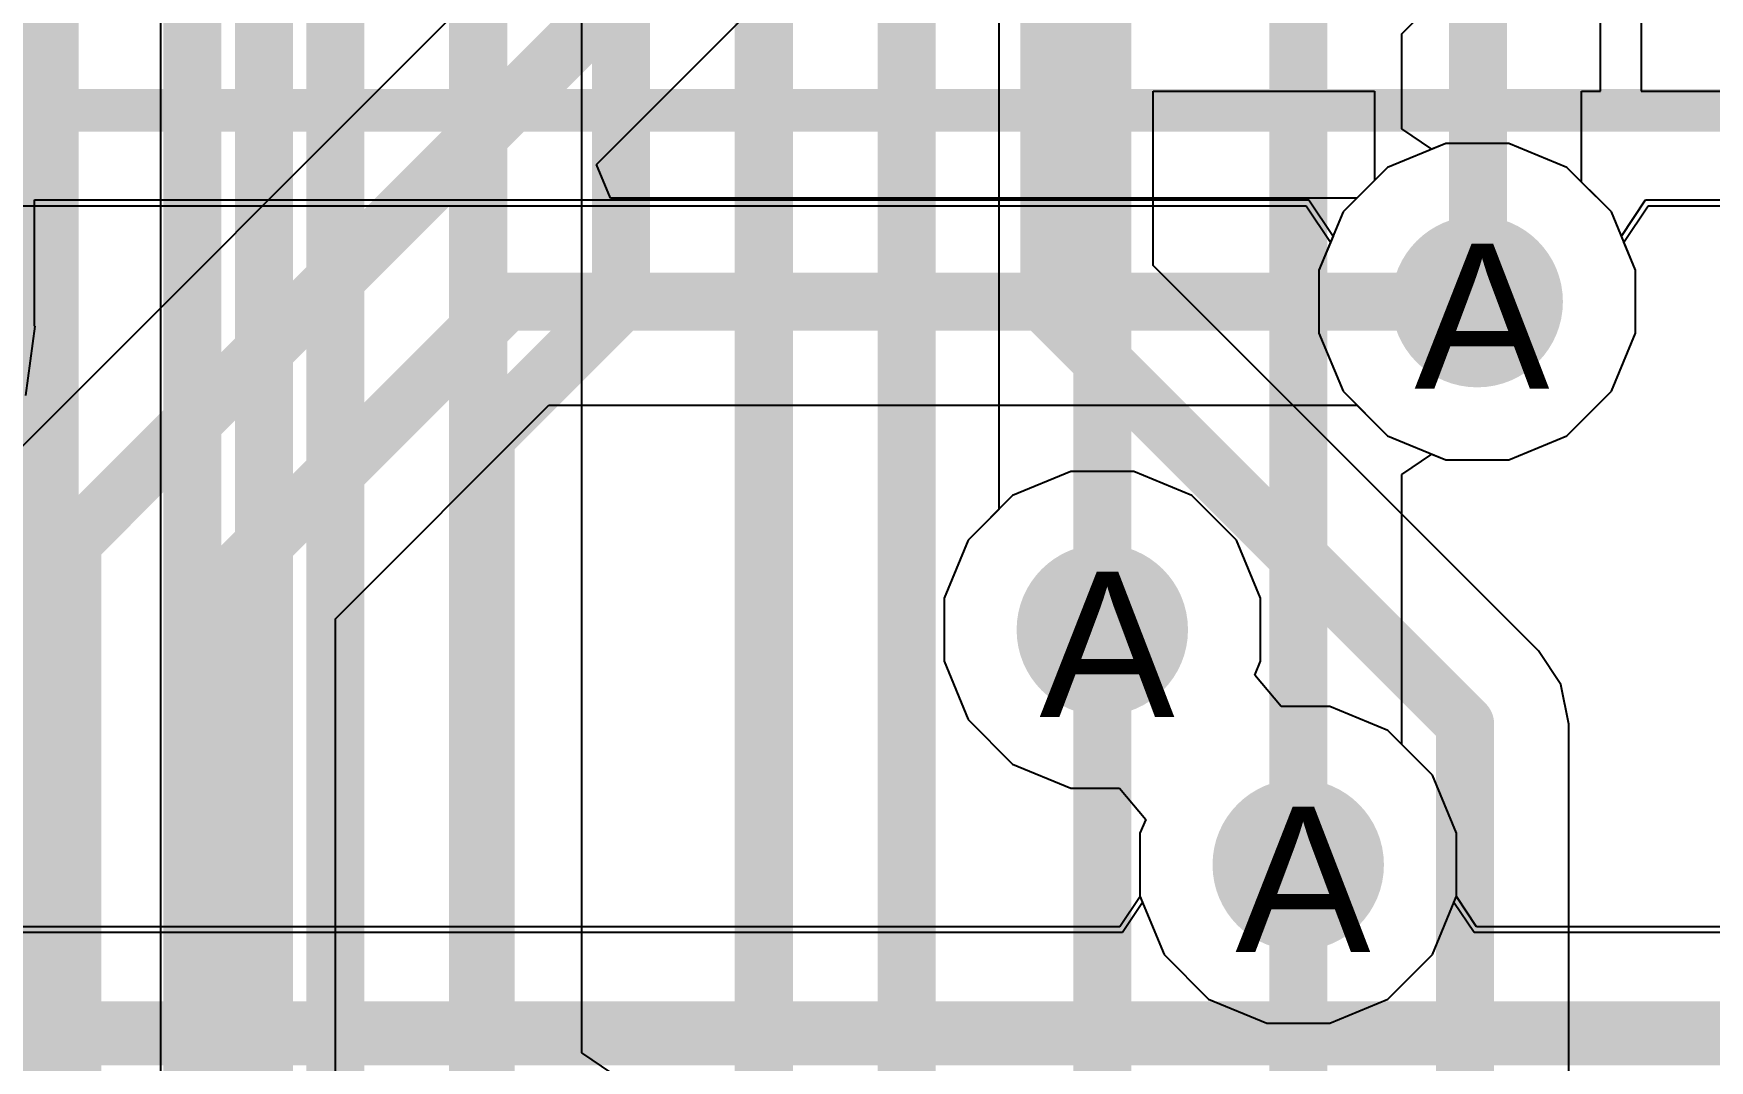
# Model space of a CAD drawing. Header units: inches. Extents: x 0 to 5271, y 0 to 5417.
# Drawn here: x 97.48 to 103.34, y 67.53 to 71.12 of the extents above; entities that cross this region are included whole.
import ezdxf

# ---------------------------------------------------------------- set-up
doc = ezdxf.new("R2010")
doc.units = ezdxf.units.IN
for name, color, linetype in [('Bottom Layer', 5, 'Continuous'), ('Drill Drawing', 1, 'Continuous'), ('L2_GND1', 16, 'Continuous'), ('L3_SIG1', 76, 'Continuous'), ('L4_PWR', 90, 'Continuous'), ('L5_GND2', 156, 'Continuous'), ('L6_SIG2', 130, 'Continuous'), ('L7_GND3', 216, 'Continuous'), ('Top Layer', 1, 'Continuous'), ('Via Holes', 16, 'Continuous')]:
    doc.layers.add(name, color=color, linetype=linetype)
doc.styles.add('Arial', font='', dxfattribs={"height": 0.2})
doc.styles.get('Arial').set_extended_font_data('Arial')

msp = doc.modelspace()

# ---------------------------------------------------------------- hatches: boundary and pattern name
at = {"layer": 'Bottom Layer'}
h = msp.add_hatch(color=5, dxfattribs=at)
edge = h.paths.add_edge_path()
edge.add_arc((102.5313, 70.1857), 0.3, 0, 360)
h = msp.add_hatch(color=5, dxfattribs=at)
edge = h.paths.add_edge_path()
edge.add_arc((101.219, 69.0372), 0.3, 0, 360)
h = msp.add_hatch(color=5, dxfattribs=at)
edge = h.paths.add_edge_path()
edge.add_arc((101.9048, 68.2148), 0.3, 0, 360)
at = {"layer": 'L2_GND1'}
h = msp.add_hatch(color=16, dxfattribs=at)
edge = h.paths.add_edge_path()
edge.add_arc((102.5313, 70.1857), 0.3, 0, 360)
h = msp.add_hatch(color=16, dxfattribs=at)
edge = h.paths.add_edge_path()
edge.add_arc((101.219, 69.0372), 0.3, 0, 360)
h = msp.add_hatch(color=16, dxfattribs=at)
edge = h.paths.add_edge_path()
edge.add_arc((101.9048, 68.2148), 0.3, 0, 360)
at = {"layer": 'L3_SIG1'}
h = msp.add_hatch(color=76, dxfattribs=at)
edge = h.paths.add_edge_path()
edge.add_arc((102.5313, 70.1857), 0.3, 0, 360)
h = msp.add_hatch(color=76, dxfattribs=at)
edge = h.paths.add_edge_path()
edge.add_arc((101.219, 69.0372), 0.3, 0, 360)
h = msp.add_hatch(color=76, dxfattribs=at)
edge = h.paths.add_edge_path()
edge.add_arc((101.9048, 68.2148), 0.3, 0, 360)
at = {"layer": 'L4_PWR'}
h = msp.add_hatch(color=90, dxfattribs=at)
edge = h.paths.add_edge_path()
edge.add_arc((102.5313, 70.1857), 0.3, 0, 360)
h = msp.add_hatch(color=90, dxfattribs=at)
edge = h.paths.add_edge_path()
edge.add_arc((101.219, 69.0372), 0.3, 0, 360)
h = msp.add_hatch(color=90, dxfattribs=at)
edge = h.paths.add_edge_path()
edge.add_arc((101.9048, 68.2148), 0.3, 0, 360)
at = {"layer": 'L5_GND2'}
h = msp.add_hatch(color=156, dxfattribs=at)
edge = h.paths.add_edge_path()
edge.add_arc((102.5313, 70.1857), 0.3, 0, 360)
h = msp.add_hatch(color=156, dxfattribs=at)
edge = h.paths.add_edge_path()
edge.add_arc((101.219, 69.0372), 0.3, 0, 360)
h = msp.add_hatch(color=156, dxfattribs=at)
edge = h.paths.add_edge_path()
edge.add_arc((101.9048, 68.2148), 0.3, 0, 360)
at = {"layer": 'L6_SIG2'}
h = msp.add_hatch(color=130, dxfattribs=at)
edge = h.paths.add_edge_path()
edge.add_arc((102.5313, 70.1857), 0.3, 0, 360)
h = msp.add_hatch(color=130, dxfattribs=at)
edge = h.paths.add_edge_path()
edge.add_arc((101.219, 69.0372), 0.3, 0, 360)
h = msp.add_hatch(color=130, dxfattribs=at)
edge = h.paths.add_edge_path()
edge.add_arc((101.9048, 68.2148), 0.3, 0, 360)
at = {"layer": 'L7_GND3'}
h = msp.add_hatch(color=216, dxfattribs=at)
edge = h.paths.add_edge_path()
edge.add_arc((102.5313, 70.1857), 0.3, 0, 360)
h = msp.add_hatch(color=216, dxfattribs=at)
edge = h.paths.add_edge_path()
edge.add_arc((101.219, 69.0372), 0.3, 0, 360)
h = msp.add_hatch(color=216, dxfattribs=at)
edge = h.paths.add_edge_path()
edge.add_arc((101.9048, 68.2148), 0.3, 0, 360)
at = {"layer": 'Top Layer'}
h = msp.add_hatch(color=1, dxfattribs=at)
edge = h.paths.add_edge_path()
edge.add_arc((102.5313, 70.1857), 0.3, 0, 360)
h = msp.add_hatch(color=1, dxfattribs=at)
edge = h.paths.add_edge_path()
edge.add_arc((101.219, 69.0372), 0.3, 0, 360)
h = msp.add_hatch(color=1, dxfattribs=at)
edge = h.paths.add_edge_path()
edge.add_arc((101.9048, 68.2148), 0.3, 0, 360)
at = {"layer": 'Via Holes'}
h = msp.add_hatch(color=7, dxfattribs=at)
edge = h.paths.add_edge_path()
edge.add_arc((102.5313, 70.1857), 0.15, 0, 360)
h = msp.add_hatch(color=7, dxfattribs=at)
edge = h.paths.add_edge_path()
edge.add_arc((101.219, 69.0372), 0.15, 0, 360)
h = msp.add_hatch(color=7, dxfattribs=at)
edge = h.paths.add_edge_path()
edge.add_arc((101.9048, 68.2148), 0.15, 0, 360)

# ---------------------------------------------------------------- linework, layer by layer
at = {"layer": 'Bottom Layer'}
for p, q in [((102.4211, 70.7397), (102.2174, 70.6554)), ((102.6415, 70.7397), (102.4211, 70.7397)), ((102.8451, 70.6554), (102.6415, 70.7397)), ((102.2174, 70.6554), (102.0616, 70.4996)), ((103.0009, 70.4996), (102.8451, 70.6554)), ((102.0616, 70.4996), (101.9773, 70.2959)), ((103.0853, 70.2959), (103.0009, 70.4996)), ((101.9773, 70.2959), (101.9773, 70.0755)), ((103.0853, 70.0755), (103.0853, 70.2959)), ((101.9773, 70.0755), (102.0616, 69.8719)), ((103.0009, 69.8719), (103.0853, 70.0755)), ((102.0616, 69.8719), (102.2174, 69.7161)), ((102.8451, 69.7161), (103.0009, 69.8719)), ((102.2174, 69.7161), (102.4211, 69.6317)), ((102.6415, 69.6317), (102.8451, 69.7161)), ((101.1088, 69.5912), (100.9052, 69.5069)), ((101.3292, 69.5912), (101.1088, 69.5912)), ((101.5328, 69.5069), (101.3292, 69.5912)), ((102.4211, 69.6317), (102.6415, 69.6317)), ((100.9052, 69.5069), (100.7493, 69.351)), ((101.6887, 69.351), (101.5328, 69.5069)), ((100.7493, 69.351), (100.665, 69.1474)), ((101.773, 69.1474), (101.6887, 69.351)), ((100.665, 69.1474), (100.665, 68.927)), ((101.773, 68.927), (101.773, 69.1474)), ((100.665, 68.927), (100.7493, 68.7234)), ((101.7529, 68.8785), (101.773, 68.927)), ((101.8449, 68.7688), (101.7529, 68.8785)), ((102.015, 68.7688), (101.8449, 68.7688)), ((102.2186, 68.6845), (102.015, 68.7688)), ((100.7493, 68.7234), (100.9052, 68.5675)), ((102.3745, 68.5286), (102.2186, 68.6845)), ((100.9052, 68.5675), (101.1088, 68.4832)), ((102.4588, 68.325), (102.3745, 68.5286)), ((101.1088, 68.4832), (101.2789, 68.4832)), ((101.2789, 68.4832), (101.3709, 68.3735)), ((101.3709, 68.3735), (101.3508, 68.325)), ((101.3508, 68.325), (101.3508, 68.1046)), ((102.4588, 68.1046), (102.4588, 68.325)), ((101.3508, 68.1046), (101.4351, 67.901)), ((102.3745, 67.901), (102.4588, 68.1046)), ((101.4351, 67.901), (101.591, 67.7451)), ((102.2186, 67.7451), (102.3745, 67.901)), ((101.591, 67.7451), (101.7946, 67.6608)), ((102.015, 67.6608), (102.2186, 67.7451)), ((101.7946, 67.6608), (102.015, 67.6608))]:
    msp.add_line(p, q, dxfattribs=at)
at = {"layer": 'L2_GND1'}
for p, q in [((86.9783, 70.5211), (101.9331, 70.5211)), ((101.9331, 70.5211), (102.0179, 70.3941)), ((103.0446, 70.3941), (103.1295, 70.5211)), ((103.1295, 70.5211), (105.4329, 70.5211)), ((102.0179, 70.3941), (101.9773, 70.2959)), ((103.0853, 70.2959), (103.0446, 70.3941)), ((101.9773, 70.2959), (101.9773, 70.0755)), ((103.0853, 70.0755), (103.0853, 70.2959)), ((101.9773, 70.0755), (102.0616, 69.8719)), ((103.0009, 69.8719), (103.0853, 70.0755)), ((102.0616, 69.8719), (102.2174, 69.7161)), ((102.8451, 69.7161), (103.0009, 69.8719)), ((102.2174, 69.7161), (102.4211, 69.6317)), ((102.6415, 69.6317), (102.8451, 69.7161)), ((101.1088, 69.5912), (100.9052, 69.5069)), ((101.3292, 69.5912), (101.1088, 69.5912)), ((101.5328, 69.5069), (101.3292, 69.5912)), ((102.4211, 69.6317), (102.6415, 69.6317)), ((100.9052, 69.5069), (100.7493, 69.351)), ((101.6887, 69.351), (101.5328, 69.5069)), ((100.7493, 69.351), (100.665, 69.1474)), ((101.773, 69.1474), (101.6887, 69.351)), ((100.665, 69.1474), (100.665, 68.927)), ((101.773, 68.927), (101.773, 69.1474)), ((100.665, 68.927), (100.7493, 68.7234)), ((101.7529, 68.8785), (101.773, 68.927)), ((101.8449, 68.7688), (101.7529, 68.8785)), ((102.015, 68.7688), (101.8449, 68.7688)), ((102.2186, 68.6845), (102.015, 68.7688)), ((100.7493, 68.7234), (100.9052, 68.5675)), ((102.3745, 68.5286), (102.2186, 68.6845)), ((100.9052, 68.5675), (101.1088, 68.4832)), ((102.4588, 68.325), (102.3745, 68.5286)), ((101.1088, 68.4832), (101.2789, 68.4832)), ((101.2789, 68.4832), (101.3709, 68.3735)), ((101.3709, 68.3735), (101.3508, 68.325)), ((101.3508, 68.325), (101.3508, 68.1046)), ((102.4588, 68.1046), (102.4588, 68.325)), ((101.3508, 68.1046), (101.4351, 67.901)), ((102.3745, 67.901), (102.4588, 68.1046)), ((101.4351, 67.901), (101.591, 67.7451)), ((102.2186, 67.7451), (102.3745, 67.901)), ((101.591, 67.7451), (101.7946, 67.6608)), ((102.015, 67.6608), (102.2186, 67.7451)), ((101.7946, 67.6608), (102.015, 67.6608))]:
    msp.add_line(p, q, dxfattribs=at)
msp.add_lwpolyline([(93.5937, 70.8319, 0.1016, 0.1016, 0), (108.4314, 70.8319, 0.1016, 0.1016, 0)], format="xyseb", dxfattribs=at)
at = {"layer": 'L3_SIG1'}
for p, q in [((99.7469, 71.9894), (97.3572, 69.5998)), ((99.4485, 70.6656), (100.3658, 71.5828)), ((102.4211, 70.7397), (102.2174, 70.6554)), ((102.6415, 70.7397), (102.4211, 70.7397)), ((102.8451, 70.6554), (102.6415, 70.7397)), ((99.4971, 70.5483), (99.4485, 70.6656)), ((102.2174, 70.6554), (102.1103, 70.5483)), ((103.0009, 70.4996), (102.8451, 70.6554)), ((102.1103, 70.5483), (99.4971, 70.5483)), ((103.0853, 70.2959), (103.0009, 70.4996)), ((103.0853, 70.0755), (103.0853, 70.2959)), ((103.0009, 69.8719), (103.0853, 70.0755)), ((102.8451, 69.7161), (103.0009, 69.8719)), ((98.535, 69.0759), (99.2822, 69.8231)), ((99.2822, 69.8231), (102.1104, 69.8232)), ((102.1104, 69.8232), (102.2174, 69.7161)), ((102.2174, 69.7161), (102.4211, 69.6317)), ((102.6415, 69.6317), (102.8451, 69.7161)), ((101.1088, 69.5912), (100.9052, 69.5069)), ((101.3292, 69.5912), (101.1088, 69.5912)), ((101.5328, 69.5069), (101.3292, 69.5912)), ((102.4211, 69.6317), (102.6415, 69.6317)), ((100.9052, 69.5069), (100.7493, 69.351)), ((101.6887, 69.351), (101.5328, 69.5069)), ((100.7493, 69.351), (100.665, 69.1474)), ((101.773, 69.1474), (101.6887, 69.351)), ((100.665, 69.1474), (100.665, 68.927)), ((101.773, 68.927), (101.773, 69.1474)), ((98.535, 53.6788), (98.535, 69.0759)), ((100.665, 68.927), (100.7493, 68.7234)), ((101.7529, 68.8785), (101.773, 68.927)), ((101.8449, 68.7688), (101.7529, 68.8785)), ((102.015, 68.7688), (101.8449, 68.7688)), ((102.2186, 68.6845), (102.015, 68.7688)), ((100.7493, 68.7234), (100.9052, 68.5675)), ((102.3745, 68.5286), (102.2186, 68.6845)), ((100.9052, 68.5675), (101.1088, 68.4832)), ((102.4588, 68.325), (102.3745, 68.5286)), ((101.1088, 68.4832), (101.2789, 68.4832)), ((101.2789, 68.4832), (101.3709, 68.3735)), ((101.3709, 68.3735), (101.3508, 68.325)), ((101.3508, 68.325), (101.3508, 68.1046)), ((102.4588, 68.1046), (102.4588, 68.325)), ((101.3508, 68.1046), (101.4351, 67.901)), ((102.3745, 67.901), (102.4588, 68.1046)), ((101.4351, 67.901), (101.591, 67.7451)), ((102.2186, 67.7451), (102.3745, 67.901)), ((101.591, 67.7451), (101.7946, 67.6608)), ((102.015, 67.6608), (102.2186, 67.7451)), ((101.7946, 67.6608), (102.015, 67.6608))]:
    msp.add_line(p, q, dxfattribs=at)
for points in [[(97.6136, 69.3434, 0.2032, 0.2032, 0), (100.1094, 71.8392, 0.2032, 0.2032, 0)], [(98.1725, 69.2261, 0.2032, 0.2032, 0), (99.132, 70.1857, 0.2032, 0.2032, 0)], [(99.132, 70.1857, 0.2032, 0.2032, 0), (102.5313, 70.1857, 0.2032, 0.2032, 0)], [(97.6136, 40.2604, 0.2032, 0.2032, 0), (97.6136, 69.3434, 0.2032, 0.2032, 0)], [(98.1725, 39.9811, 0.2032, 0.2032, 0), (98.1725, 69.2261, 0.2032, 0.2032, 0)]]:
    msp.add_lwpolyline(points, format="xyseb", dxfattribs=at)
for points in [[(99.0812, 70.1857, 0.1016, 0.1016, 1), (99.1828, 70.1857, 0.1016, 0.1016, 1)], [(99.0812, 70.1857, 0.1016, 0.1016, 1), (99.1828, 70.1857, 0.1016, 0.1016, 1)], [(102.4805, 70.1857, 0.1016, 0.1016, 1), (102.5821, 70.1857, 0.1016, 0.1016, 1)], [(97.5628, 69.3434, 0.1016, 0.1016, 1), (97.6644, 69.3434, 0.1016, 0.1016, 1)], [(97.5628, 69.3434, 0.1016, 0.1016, 1), (97.6644, 69.3434, 0.1016, 0.1016, 1)], [(98.1217, 69.2261, 0.1016, 0.1016, 1), (98.2233, 69.2261, 0.1016, 0.1016, 1)], [(98.1217, 69.2261, 0.1016, 0.1016, 1), (98.2233, 69.2261, 0.1016, 0.1016, 1)]]:
    msp.add_lwpolyline(points, format="xyseb", close=True, dxfattribs=at)
at = {"layer": 'L4_PWR'}
for p, q in [((102.4211, 70.7397), (102.2174, 70.6554)), ((102.6415, 70.7397), (102.4211, 70.7397)), ((102.8451, 70.6554), (102.6415, 70.7397)), ((102.2174, 70.6554), (102.0616, 70.4996)), ((103.0009, 70.4996), (102.8451, 70.6554)), ((102.0616, 70.4996), (101.9773, 70.2959)), ((103.0853, 70.2959), (103.0009, 70.4996)), ((101.9773, 70.2959), (101.9773, 70.0755)), ((103.0853, 70.0755), (103.0853, 70.2959)), ((101.9773, 70.0755), (102.0616, 69.8719)), ((103.0009, 69.8719), (103.0853, 70.0755)), ((102.0616, 69.8719), (102.2174, 69.7161)), ((102.8451, 69.7161), (103.0009, 69.8719)), ((102.2174, 69.7161), (102.4211, 69.6317)), ((102.6415, 69.6317), (102.8451, 69.7161)), ((101.1088, 69.5912), (100.9052, 69.5069)), ((101.3292, 69.5912), (101.1088, 69.5912)), ((101.5328, 69.5069), (101.3292, 69.5912)), ((102.4211, 69.6317), (102.6415, 69.6317)), ((100.9052, 69.5069), (100.7493, 69.351)), ((101.6887, 69.351), (101.5328, 69.5069)), ((100.7493, 69.351), (100.665, 69.1474)), ((101.773, 69.1474), (101.6887, 69.351)), ((100.665, 69.1474), (100.665, 68.927)), ((101.773, 68.927), (101.773, 69.1474)), ((100.665, 68.927), (100.7493, 68.7234)), ((101.7529, 68.8785), (101.773, 68.927)), ((101.8449, 68.7688), (101.7529, 68.8785)), ((102.015, 68.7688), (101.8449, 68.7688)), ((102.2186, 68.6845), (102.015, 68.7688)), ((100.7493, 68.7234), (100.9052, 68.5675)), ((102.3745, 68.5286), (102.2186, 68.6845)), ((100.9052, 68.5675), (101.1088, 68.4832)), ((102.4588, 68.325), (102.3745, 68.5286)), ((101.1088, 68.4832), (101.2789, 68.4832)), ((101.2789, 68.4832), (101.3709, 68.3735)), ((101.3709, 68.3735), (101.3508, 68.325)), ((101.3508, 68.325), (101.3508, 68.1046)), ((102.4588, 68.1046), (102.4588, 68.325)), ((101.3508, 68.1046), (101.4351, 67.901)), ((102.3745, 67.901), (102.4588, 68.1046)), ((101.4351, 67.901), (101.591, 67.7451)), ((102.2186, 67.7451), (102.3745, 67.901)), ((101.591, 67.7451), (101.7946, 67.6608)), ((102.015, 67.6608), (102.2186, 67.7451)), ((101.7946, 67.6608), (102.015, 67.6608))]:
    msp.add_line(p, q, dxfattribs=at)
at = {"layer": 'L5_GND2'}
for p, q in [((97.4816, 70.0997), (97.4816, 70.5423)), ((97.4816, 70.5423), (101.9418, 70.5423)), ((101.9418, 70.5423), (102.0267, 70.4153)), ((103.0358, 70.4153), (103.1207, 70.5423)), ((103.1207, 70.5423), (105.4417, 70.5423)), ((102.0267, 70.4153), (101.9773, 70.2959)), ((103.0853, 70.2959), (103.0358, 70.4153)), ((101.9773, 70.2959), (101.9773, 70.0755)), ((103.0853, 70.0755), (103.0853, 70.2959)), ((97.4515, 69.8577), (97.4833, 70.0997)), ((97.4833, 70.0997), (97.4816, 70.0997)), ((101.9773, 70.0755), (102.0616, 69.8719)), ((103.0009, 69.8719), (103.0853, 70.0755)), ((102.0616, 69.8719), (102.2174, 69.7161)), ((102.8451, 69.7161), (103.0009, 69.8719)), ((102.2174, 69.7161), (102.4211, 69.6317)), ((102.6415, 69.6317), (102.8451, 69.7161)), ((101.1088, 69.5912), (100.9052, 69.5069)), ((101.3292, 69.5912), (101.1088, 69.5912)), ((101.5328, 69.5069), (101.3292, 69.5912)), ((102.4211, 69.6317), (102.6415, 69.6317)), ((100.9052, 69.5069), (100.7493, 69.351)), ((101.6887, 69.351), (101.5328, 69.5069)), ((100.7493, 69.351), (100.665, 69.1474)), ((101.773, 69.1474), (101.6887, 69.351)), ((100.665, 69.1474), (100.665, 68.927)), ((101.773, 68.927), (101.773, 69.1474)), ((100.665, 68.927), (100.7493, 68.7234)), ((101.7529, 68.8785), (101.773, 68.927)), ((101.8449, 68.7688), (101.7529, 68.8785)), ((102.015, 68.7688), (101.8449, 68.7688)), ((102.2186, 68.6845), (102.015, 68.7688)), ((100.7493, 68.7234), (100.9052, 68.5675)), ((102.3745, 68.5286), (102.2186, 68.6845)), ((100.9052, 68.5675), (101.1088, 68.4832)), ((102.4588, 68.325), (102.3745, 68.5286)), ((101.1088, 68.4832), (101.2789, 68.4832)), ((101.2789, 68.4832), (101.3709, 68.3735)), ((101.3709, 68.3735), (101.3508, 68.325)), ((101.3508, 68.325), (101.3508, 68.1046)), ((102.4588, 68.1046), (102.4588, 68.325)), ((101.3598, 68.083), (101.2892, 67.9774)), ((101.3508, 68.1046), (101.3598, 68.083)), ((102.4498, 68.083), (102.4588, 68.1046)), ((102.5204, 67.9774), (102.4498, 68.083)), ((101.2892, 67.9774), (95.5319, 67.9774)), ((109.0708, 67.9774), (102.5204, 67.9774))]:
    msp.add_line(p, q, dxfattribs=at)
for points in [[(97.4118, 70.866, 0.127, 0.127, 0), (97.6531, 70.866, 0.127, 0.127, 0)], [(97.6531, 70.866, 0.127, 0.127, 0), (131.0386, 70.866, 0.127, 0.127, 0)], [(95.5318, 67.6148, 0.2032, 0.2032, 0), (117.1448, 67.6148, 0.2032, 0.2032, 0)]]:
    msp.add_lwpolyline(points, format="xyseb", dxfattribs=at)
msp.add_lwpolyline([(97.6214, 70.866, 0.0635, 0.0635, 1), (97.6849, 70.866, 0.0635, 0.0635, 1)], format="xyseb", close=True, dxfattribs=at)
msp.add_lwpolyline([(97.6214, 70.866, 0.0635, 0.0635, 1), (97.6849, 70.866, 0.0635, 0.0635, 1)], format="xyseb", close=True, dxfattribs=at)
at = {"layer": 'L6_SIG2'}
for p, q in [((97.9219, 76.2386), (97.9219, 45.5859)), ((100.8564, 74.3373), (100.8564, 69.4581)), ((99.3968, 67.5568), (99.3968, 73.9169)), ((102.2674, 71.1228), (102.5408, 71.3963)), ((102.2674, 70.7904), (102.2674, 71.1228)), ((102.373, 70.7198), (102.2674, 70.7904)), ((102.4211, 70.7397), (102.373, 70.7198)), ((102.6415, 70.7397), (102.4211, 70.7397)), ((102.8451, 70.6554), (102.6415, 70.7397)), ((103.0009, 70.4996), (102.8451, 70.6554)), ((103.0853, 70.2959), (103.0009, 70.4996)), ((103.0853, 70.0755), (103.0853, 70.2959)), ((103.0009, 69.8719), (103.0853, 70.0755)), ((102.8451, 69.7161), (103.0009, 69.8719)), ((102.6415, 69.6317), (102.8451, 69.7161)), ((102.2674, 69.5811), (102.373, 69.6517)), ((102.373, 69.6517), (102.4211, 69.6317)), ((102.2674, 68.6357), (102.2674, 69.5811)), ((102.4211, 69.6317), (102.6415, 69.6317)), ((100.8564, 69.4581), (100.7493, 69.351)), ((100.7493, 69.351), (100.665, 69.1474)), ((100.665, 69.1474), (100.665, 68.927)), ((100.665, 68.927), (100.7493, 68.7234)), ((100.7493, 68.7234), (100.9052, 68.5675)), ((102.3745, 68.5286), (102.2674, 68.6357)), ((100.9052, 68.5675), (101.1088, 68.4832)), ((102.4588, 68.325), (102.3745, 68.5286)), ((101.1088, 68.4832), (101.2789, 68.4832)), ((101.2789, 68.4832), (101.3709, 68.3735)), ((101.3709, 68.3735), (101.3508, 68.325)), ((101.3508, 68.325), (101.3508, 68.1046)), ((102.4588, 68.1046), (102.4588, 68.325)), ((101.3508, 68.1046), (101.4351, 67.901)), ((102.3745, 67.901), (102.4588, 68.1046)), ((101.4351, 67.901), (101.591, 67.7451)), ((102.2186, 67.7451), (102.3745, 67.901)), ((101.591, 67.7451), (101.7946, 67.6608)), ((102.015, 67.6608), (102.2186, 67.7451)), ((101.7946, 67.6608), (102.015, 67.6608)), ((99.5024, 67.4862), (99.3968, 67.5568))]:
    msp.add_line(p, q, dxfattribs=at)
for points in [[(98.2844, 45.4357, 0.2032, 0.2032, 0), (98.2844, 76.6595, 0.2032, 0.2032, 0)], [(101.219, 69.0372, 0.2032, 0.2032, 0), (101.219, 74.7582, 0.2032, 0.2032, 0)], [(99.0342, 57.1758, 0.2032, 0.2032, 0), (99.0342, 74.422, 0.2032, 0.2032, 0)], [(101.9048, 68.2148, 0.2032, 0.2032, 0), (101.9048, 71.273, 0.2032, 0.2032, 0)]]:
    msp.add_lwpolyline(points, format="xyseb", dxfattribs=at)
for points in [[(101.1682, 69.0372, 0.1016, 0.1016, 1), (101.2698, 69.0372, 0.1016, 0.1016, 1)], [(101.854, 68.2148, 0.1016, 0.1016, 1), (101.9556, 68.2148, 0.1016, 0.1016, 1)]]:
    msp.add_lwpolyline(points, format="xyseb", close=True, dxfattribs=at)
at = {"layer": 'L7_GND3'}
for p, q in [((102.4211, 70.7397), (102.2174, 70.6554)), ((102.6415, 70.7397), (102.4211, 70.7397)), ((102.8451, 70.6554), (102.6415, 70.7397)), ((102.2174, 70.6554), (102.0616, 70.4996)), ((103.0009, 70.4996), (102.8451, 70.6554)), ((102.0616, 70.4996), (101.9773, 70.2959)), ((103.0853, 70.2959), (103.0009, 70.4996)), ((101.9773, 70.2959), (101.9773, 70.0755)), ((103.0853, 70.0755), (103.0853, 70.2959)), ((101.9773, 70.0755), (102.0616, 69.8719)), ((103.0009, 69.8719), (103.0853, 70.0755)), ((102.0616, 69.8719), (102.2174, 69.7161)), ((102.8451, 69.7161), (103.0009, 69.8719)), ((102.2174, 69.7161), (102.4211, 69.6317)), ((102.6415, 69.6317), (102.8451, 69.7161)), ((101.1088, 69.5912), (100.9052, 69.5069)), ((101.3292, 69.5912), (101.1088, 69.5912)), ((101.5328, 69.5069), (101.3292, 69.5912)), ((102.4211, 69.6317), (102.6415, 69.6317)), ((100.9052, 69.5069), (100.7493, 69.351)), ((101.6887, 69.351), (101.5328, 69.5069)), ((100.7493, 69.351), (100.665, 69.1474)), ((101.773, 69.1474), (101.6887, 69.351)), ((100.665, 69.1474), (100.665, 68.927)), ((101.773, 68.927), (101.773, 69.1474)), ((100.665, 68.927), (100.7493, 68.7234)), ((101.7529, 68.8785), (101.773, 68.927)), ((101.8449, 68.7688), (101.7529, 68.8785)), ((102.015, 68.7688), (101.8449, 68.7688)), ((102.2186, 68.6845), (102.015, 68.7688)), ((100.7493, 68.7234), (100.9052, 68.5675)), ((102.3745, 68.5286), (102.2186, 68.6845)), ((100.9052, 68.5675), (101.1088, 68.4832)), ((102.4588, 68.325), (102.3745, 68.5286)), ((101.1088, 68.4832), (101.2789, 68.4832)), ((101.2789, 68.4832), (101.3709, 68.3735)), ((101.3709, 68.3735), (101.3508, 68.325)), ((101.3508, 68.325), (101.3508, 68.1046)), ((102.4588, 68.1046), (102.4588, 68.325)), ((101.3512, 68.1036), (101.2807, 67.998)), ((101.3508, 68.1046), (101.3512, 68.1036)), ((102.4584, 68.1036), (102.4588, 68.1046)), ((102.5289, 67.998), (102.4584, 68.1036)), ((101.2807, 67.998), (94.5506, 67.998)), ((104.2964, 67.998), (102.5289, 67.998))]:
    msp.add_line(p, q, dxfattribs=at)
msp.add_lwpolyline([(87.039, 67.6354, 0.2032, 0.2032, 0), (104.4466, 67.6354, 0.2032, 0.2032, 0)], format="xyseb", dxfattribs=at)
at = {"layer": 'Top Layer'}
for p, q in [((102.9634, 70.922), (102.9634, 73.43)), ((103.1054, 73.43), (103.1054, 70.922)), ((101.3968, 70.3124), (101.3968, 70.922)), ((101.3968, 70.922), (102.1718, 70.922)), ((102.1718, 70.922), (102.1718, 70.6097)), ((102.8969, 70.6035), (102.8969, 70.922)), ((102.8969, 70.922), (102.9634, 70.922)), ((103.1054, 70.922), (104.4635, 70.922)), ((102.1718, 70.6097), (102.0616, 70.4996)), ((103.0009, 70.4996), (102.8969, 70.6035)), ((102.0616, 70.4996), (101.9773, 70.2959)), ((103.0853, 70.2959), (103.0009, 70.4996)), ((102.7454, 68.9638), (101.3968, 70.3124)), ((101.9773, 70.2959), (101.9773, 70.0755)), ((103.0853, 70.0755), (103.0853, 70.2959)), ((101.9773, 70.0755), (102.0616, 69.8719)), ((103.0009, 69.8719), (103.0853, 70.0755)), ((102.0616, 69.8719), (102.2174, 69.7161)), ((102.8451, 69.7161), (103.0009, 69.8719)), ((102.2174, 69.7161), (102.4211, 69.6317)), ((102.6415, 69.6317), (102.8451, 69.7161)), ((102.4211, 69.6317), (102.6415, 69.6317)), ((102.824, 68.8462), (102.7454, 68.9638)), ((102.7454, 68.9638), (102.7454, 68.9638)), ((102.8516, 68.7075), (102.824, 68.8462)), ((102.8516, 68.7074), (102.8516, 68.7075)), ((102.8516, 67.1193), (102.8516, 68.7074))]:
    msp.add_line(p, q, dxfattribs=at)
for points in [[(97.5344, 48.7305, 0.2032, 0.2032, 0), (97.5344, 72.176, 0.2032, 0.2032, 0)], [(98.0342, 48.8615, 0.2032, 0.2032, 0), (98.0342, 72.176, 0.2032, 0.2032, 0)], [(98.5344, 54.9651, 0.2032, 0.2032, 0), (98.5344, 72.176, 0.2032, 0.2032, 0)], [(99.5344, 70.1857, 0.2032, 0.2032, 0), (99.5344, 72.176, 0.2032, 0.2032, 0)], [(100.0342, 67.2972, 0.2032, 0.2032, 0), (100.0342, 72.176, 0.2032, 0.2032, 0)], [(100.5338, 58.3486, 0.2032, 0.2032, 0), (100.5338, 72.2097, 0.2032, 0.2032, 0)], [(101.0342, 70.1622, 0.2032, 0.2032, 0), (101.0342, 72.176, 0.2032, 0.2032, 0)], [(102.5344, 70.1951, 0.2032, 0.2032, 0), (102.5344, 72.176, 0.2032, 0.2032, 0)], [(99.06, 69.7113, 0.2032, 0.2032, 0), (99.5344, 70.1857, 0.2032, 0.2032, 0)], [(101.0342, 70.1622, 0.2032, 0.2032, 0), (102.489, 68.7075, 0.2032, 0.2032, 0)], [(99.06, 55.4395, 0.2032, 0.2032, 0), (99.06, 69.7113, 0.2032, 0.2032, 0)], [(101.219, 48.387, 0.2032, 0.2032, 0), (101.219, 69.0372, 0.2032, 0.2032, 0)], [(102.489, 49.657, 0.2032, 0.2032, 0), (102.489, 68.7075, 0.2032, 0.2032, 0)], [(101.9048, 48.9712, 0.2032, 0.2032, 0), (101.9048, 68.2148, 0.2032, 0.2032, 0)]]:
    msp.add_lwpolyline(points, format="xyseb", dxfattribs=at)
for points in [[(99.4836, 70.1857, 0.1016, 0.1016, 1), (99.5852, 70.1857, 0.1016, 0.1016, 1)], [(99.4836, 70.1857, 0.1016, 0.1016, 1), (99.5852, 70.1857, 0.1016, 0.1016, 1)], [(102.4836, 70.1951, 0.1016, 0.1016, 1), (102.5852, 70.1951, 0.1016, 0.1016, 1)], [(100.9834, 70.1622, 0.1016, 0.1016, 1), (101.085, 70.1622, 0.1016, 0.1016, 1)], [(100.9834, 70.1622, 0.1016, 0.1016, 1), (101.085, 70.1622, 0.1016, 0.1016, 1)], [(99.0092, 69.7113, 0.1016, 0.1016, 1), (99.1108, 69.7113, 0.1016, 0.1016, 1)], [(99.0092, 69.7113, 0.1016, 0.1016, 1), (99.1108, 69.7113, 0.1016, 0.1016, 1)], [(101.1682, 69.0372, 0.1016, 0.1016, 1), (101.2698, 69.0372, 0.1016, 0.1016, 1)], [(102.4382, 68.7075, 0.1016, 0.1016, 1), (102.5398, 68.7075, 0.1016, 0.1016, 1)], [(102.4382, 68.7075, 0.1016, 0.1016, 1), (102.5398, 68.7075, 0.1016, 0.1016, 1)], [(101.854, 68.2148, 0.1016, 0.1016, 1), (101.9556, 68.2148, 0.1016, 0.1016, 1)]]:
    msp.add_lwpolyline(points, format="xyseb", close=True, dxfattribs=at)

# ---------------------------------------------------------------- texts
at = {"layer": 'Drill Drawing', "style": 'Arial'}
for p in [(102.3112, 69.881), (100.9989, 68.7325), (101.6847, 67.9101)]:
    msp.add_text('A', height=0.508, dxfattribs=at).set_placement(p)

doc.saveas('drawing.dxf')
